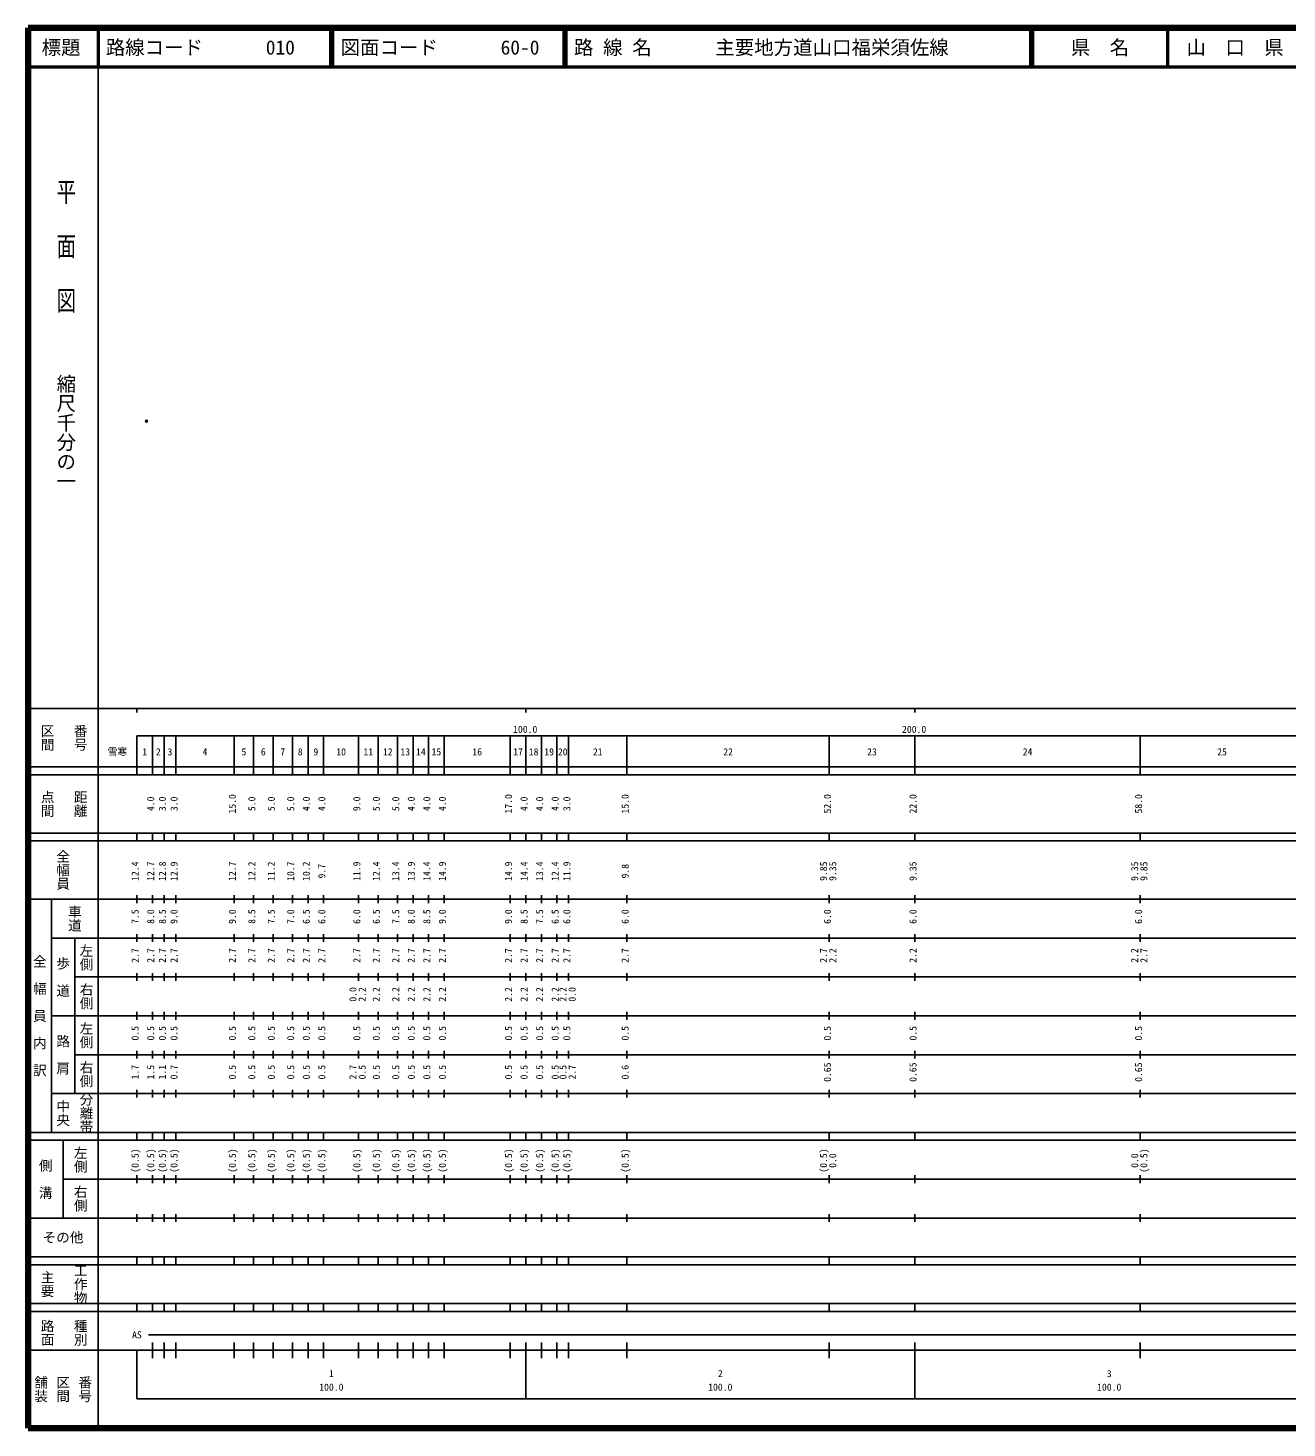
# Model space of a CAD drawing. Units: millimetres on the paper. Extents: x 40 to 680, y 20 to 380.
# Drawn here: x 40 to 363.7, y 20 to 380 of the extents above; entities that cross this region are included whole.
import ezdxf
from ezdxf.enums import TextEntityAlignment as Align

# ---------------------------------------------------------------- set-up
doc = ezdxf.new("R2010")
doc.units = ezdxf.units.MM
doc.header["$PDMODE"] = 32
doc.header["$PDSIZE"] = 0.5
doc.layers.add('M-OTRS', color=6, linetype='Continuous')
doc.layers.add('M-TTL-TXT', color=7, linetype='Continuous')
for name, color, linetype, lineweight in [('M-TTL', 2, 'Continuous', 140), ('M-TTL-BAND', 7, 'Continuous', 25), ('M-TTL-LINE', 7, 'Continuous', 50)]:
    doc.layers.add(name, color=color, linetype=linetype, lineweight=lineweight)
doc.styles.add('@ＭＳ ゴシック', font='')
doc.styles.add('ＭＳ ゴシック', font='')
doc.styles.get('@ＭＳ ゴシック').set_extended_font_data('@MS Gothic')
doc.styles.get('ＭＳ ゴシック').set_extended_font_data('MS Gothic')

msp = doc.modelspace()

# ---------------------------------------------------------------- linework, layer by layer
at = {"layer": 'M-OTRS'}
msp.add_point((70.472, 278.933), dxfattribs=at)
at = {"layer": 'M-TTL'}
for p, q in [((40, 380), (40, 20)), ((680, 380), (40, 380)), ((40, 20), (680, 20))]:
    msp.add_line(p, q, dxfattribs=at)
at = {"layer": 'M-TTL-BAND'}
for p, q in [((58, 370), (58, 20)), ((40, 205), (579, 205)), ((68, 205), (68, 204)), ((168, 205), (168, 204)), ((268, 205), (268, 204)), ((68, 198), (579, 198)), ((68, 198), (68, 188)), ((72, 188), (72, 198)), ((75, 188), (75, 198)), ((78, 188), (78, 198)), ((93, 188), (93, 198)), ((98, 188), (98, 198)), ((103, 188), (103, 198)), ((108, 188), (108, 198)), ((112, 188), (112, 198)), ((116, 188), (116, 198)), ((125, 188), (125, 198)), ((130, 188), (130, 198)), ((135, 188), (135, 198)), ((139, 188), (139, 198)), ((143, 188), (143, 198)), ((147, 188), (147, 198)), ((164, 188), (164, 198)), ((168, 188), (168, 198)), ((172, 188), (172, 198)), ((176, 188), (176, 198)), ((179, 188), (179, 198)), ((194, 188), (194, 198)), ((246, 188), (246, 198)), ((268, 188), (268, 198)), ((326, 188), (326, 198)), ((40, 190), (579, 190)), ((40, 188), (579, 188)), ((40, 173), (579, 173)), ((68, 171), (68, 173)), ((72, 171), (72, 173)), ((75, 171), (75, 173)), ((78, 171), (78, 173)), ((93, 171), (93, 173)), ((98, 171), (98, 173)), ((103, 171), (103, 173)), ((108, 171), (108, 173)), ((112, 171), (112, 173)), ((116, 171), (116, 173)), ((125, 171), (125, 173)), ((130, 171), (130, 173)), ((135, 171), (135, 173)), ((139, 171), (139, 173)), ((143, 171), (143, 173)), ((147, 171), (147, 173)), ((164, 171), (164, 173)), ((168, 171), (168, 173)), ((172, 171), (172, 173)), ((176, 171), (176, 173)), ((179, 171), (179, 173)), ((194, 171), (194, 173)), ((246, 171), (246, 173)), ((268, 171), (268, 173)), ((326, 171), (326, 173)), ((40, 171), (579, 171)), ((40, 156), (579, 156)), ((46, 96), (46, 156)), ((68, 155), (68, 157)), ((72, 155), (72, 157)), ((75, 155), (75, 157)), ((78, 155), (78, 157)), ((93, 155), (93, 157)), ((98, 155), (98, 157)), ((103, 155), (103, 157)), ((108, 155), (108, 157)), ((112, 155), (112, 157)), ((116, 155), (116, 157)), ((125, 155), (125, 157)), ((130, 155), (130, 157)), ((135, 155), (135, 157)), ((139, 155), (139, 157)), ((143, 155), (143, 157)), ((147, 155), (147, 157)), ((164, 155), (164, 157)), ((168, 155), (168, 157)), ((172, 155), (172, 157)), ((176, 155), (176, 157)), ((179, 155), (179, 157)), ((194, 155), (194, 157)), ((246, 155), (246, 157)), ((268, 155), (268, 157)), ((326, 155), (326, 157)), ((46, 146), (579, 146)), ((52, 146), (52, 106)), ((68, 145), (68, 147)), ((72, 145), (72, 147)), ((75, 145), (75, 147)), ((78, 145), (78, 147)), ((93, 145), (93, 147)), ((98, 145), (98, 147)), ((103, 145), (103, 147)), ((108, 145), (108, 147)), ((112, 145), (112, 147)), ((116, 145), (116, 147)), ((125, 145), (125, 147)), ((130, 145), (130, 147)), ((135, 145), (135, 147)), ((139, 145), (139, 147)), ((143, 145), (143, 147)), ((147, 145), (147, 147)), ((164, 145), (164, 147)), ((168, 145), (168, 147)), ((172, 145), (172, 147)), ((176, 145), (176, 147)), ((179, 145), (179, 147)), ((194, 145), (194, 147)), ((246, 145), (246, 147)), ((268, 145), (268, 147)), ((326, 145), (326, 147)), ((68, 135), (68, 137)), ((72, 135), (72, 137)), ((75, 135), (75, 137)), ((78, 135), (78, 137)), ((93, 135), (93, 137)), ((98, 135), (98, 137)), ((103, 135), (103, 137)), ((108, 135), (108, 137)), ((112, 135), (112, 137)), ((116, 135), (116, 137)), ((125, 135), (125, 137)), ((130, 135), (130, 137)), ((135, 135), (135, 137)), ((139, 135), (139, 137)), ((143, 135), (143, 137)), ((147, 135), (147, 137)), ((164, 135), (164, 137)), ((168, 135), (168, 137)), ((172, 135), (172, 137)), ((176, 135), (176, 137)), ((179, 135), (179, 137)), ((194, 135), (194, 137)), ((246, 135), (246, 137)), ((268, 135), (268, 137)), ((326, 135), (326, 137)), ((52, 136), (579, 136)), ((46, 126), (579, 126)), ((68, 125), (68, 127)), ((72, 125), (72, 127)), ((75, 125), (75, 127)), ((78, 125), (78, 127)), ((93, 125), (93, 127)), ((98, 125), (98, 127)), ((103, 125), (103, 127)), ((108, 125), (108, 127)), ((112, 125), (112, 127)), ((116, 125), (116, 127)), ((125, 125), (125, 127)), ((130, 125), (130, 127)), ((135, 125), (135, 127)), ((139, 125), (139, 127)), ((143, 125), (143, 127)), ((147, 125), (147, 127)), ((164, 125), (164, 127)), ((168, 125), (168, 127)), ((172, 125), (172, 127)), ((176, 125), (176, 127)), ((179, 125), (179, 127)), ((194, 125), (194, 127)), ((246, 125), (246, 127)), ((268, 125), (268, 127)), ((326, 125), (326, 127)), ((52, 116), (579, 116)), ((68, 115), (68, 117)), ((72, 115), (72, 117)), ((75, 115), (75, 117)), ((78, 115), (78, 117)), ((93, 115), (93, 117)), ((98, 115), (98, 117)), ((103, 115), (103, 117)), ((108, 115), (108, 117)), ((112, 115), (112, 117)), ((116, 115), (116, 117)), ((125, 115), (125, 117)), ((130, 115), (130, 117)), ((135, 115), (135, 117)), ((139, 115), (139, 117)), ((143, 115), (143, 117)), ((147, 115), (147, 117)), ((164, 115), (164, 117)), ((168, 115), (168, 117)), ((172, 115), (172, 117)), ((176, 115), (176, 117)), ((179, 115), (179, 117)), ((194, 115), (194, 117)), ((246, 115), (246, 117)), ((268, 115), (268, 117)), ((326, 115), (326, 117)), ((46, 106), (579, 106)), ((68, 105), (68, 107)), ((72, 105), (72, 107)), ((75, 105), (75, 107)), ((78, 105), (78, 107)), ((93, 105), (93, 107)), ((98, 105), (98, 107)), ((103, 105), (103, 107)), ((108, 105), (108, 107)), ((112, 105), (112, 107)), ((116, 105), (116, 107)), ((125, 105), (125, 107)), ((130, 105), (130, 107)), ((135, 105), (135, 107)), ((139, 105), (139, 107)), ((143, 105), (143, 107)), ((147, 105), (147, 107)), ((164, 105), (164, 107)), ((168, 105), (168, 107)), ((172, 105), (172, 107)), ((176, 105), (176, 107)), ((179, 105), (179, 107)), ((194, 105), (194, 107)), ((246, 105), (246, 107)), ((268, 105), (268, 107)), ((326, 105), (326, 107)), ((40, 96), (579, 96)), ((40, 94), (579, 94)), ((49, 94), (49, 74)), ((68, 94), (68, 96)), ((72, 94), (72, 96)), ((75, 94), (75, 96)), ((78, 94), (78, 96)), ((93, 94), (93, 96)), ((98, 94), (98, 96)), ((103, 94), (103, 96)), ((108, 94), (108, 96)), ((112, 94), (112, 96)), ((116, 94), (116, 96)), ((125, 94), (125, 96)), ((130, 94), (130, 96)), ((135, 94), (135, 96)), ((139, 94), (139, 96)), ((143, 94), (143, 96)), ((147, 94), (147, 96)), ((164, 94), (164, 96)), ((168, 94), (168, 96)), ((172, 94), (172, 96)), ((176, 94), (176, 96)), ((179, 94), (179, 96)), ((194, 94), (194, 96)), ((246, 94), (246, 96)), ((268, 94), (268, 96)), ((326, 94), (326, 96)), ((49, 84), (579, 84)), ((68, 83), (68, 85)), ((72, 83), (72, 85)), ((75, 83), (75, 85)), ((78, 83), (78, 85)), ((93, 83), (93, 85)), ((98, 83), (98, 85)), ((103, 83), (103, 85)), ((108, 83), (108, 85)), ((112, 83), (112, 85)), ((116, 83), (116, 85)), ((125, 83), (125, 85)), ((130, 83), (130, 85)), ((135, 83), (135, 85)), ((139, 83), (139, 85)), ((143, 83), (143, 85)), ((147, 83), (147, 85)), ((164, 83), (164, 85)), ((168, 83), (168, 85)), ((172, 83), (172, 85)), ((176, 83), (176, 85)), ((179, 83), (179, 85)), ((194, 83), (194, 85)), ((246, 83), (246, 85)), ((268, 83), (268, 85)), ((326, 83), (326, 85)), ((40, 74), (579, 74)), ((68, 73), (68, 75)), ((72, 73), (72, 75)), ((75, 73), (75, 75)), ((78, 73), (78, 75)), ((93, 73), (93, 75)), ((98, 73), (98, 75)), ((103, 73), (103, 75)), ((108, 73), (108, 75)), ((112, 73), (112, 75)), ((116, 73), (116, 75)), ((125, 73), (125, 75)), ((130, 73), (130, 75)), ((135, 73), (135, 75)), ((139, 73), (139, 75)), ((143, 73), (143, 75)), ((147, 73), (147, 75)), ((164, 73), (164, 75)), ((168, 73), (168, 75)), ((172, 73), (172, 75)), ((176, 73), (176, 75)), ((179, 73), (179, 75)), ((194, 73), (194, 75)), ((246, 73), (246, 75)), ((268, 73), (268, 75)), ((326, 73), (326, 75)), ((40, 64), (579, 64)), ((40, 62), (579, 62)), ((68, 62), (68, 64)), ((72, 62), (72, 64)), ((75, 62), (75, 64)), ((78, 62), (78, 64)), ((93, 62), (93, 64)), ((98, 62), (98, 64)), ((103, 62), (103, 64)), ((108, 62), (108, 64)), ((112, 62), (112, 64)), ((116, 62), (116, 64)), ((125, 62), (125, 64)), ((130, 62), (130, 64)), ((135, 62), (135, 64)), ((139, 62), (139, 64)), ((143, 62), (143, 64)), ((147, 62), (147, 64)), ((164, 62), (164, 64)), ((168, 62), (168, 64)), ((172, 62), (172, 64)), ((176, 62), (176, 64)), ((179, 62), (179, 64)), ((194, 62), (194, 64)), ((246, 62), (246, 64)), ((268, 62), (268, 64)), ((326, 62), (326, 64)), ((40, 52), (579, 52)), ((68, 50), (68, 52)), ((72, 50), (72, 52)), ((75, 50), (75, 52)), ((78, 50), (78, 52)), ((93, 50), (93, 52)), ((98, 50), (98, 52)), ((103, 50), (103, 52)), ((108, 50), (108, 52)), ((112, 50), (112, 52)), ((116, 50), (116, 52)), ((125, 50), (125, 52)), ((130, 50), (130, 52)), ((135, 50), (135, 52)), ((139, 50), (139, 52)), ((143, 50), (143, 52)), ((147, 50), (147, 52)), ((164, 50), (164, 52)), ((168, 50), (168, 52)), ((172, 50), (172, 52)), ((176, 50), (176, 52)), ((179, 50), (179, 52)), ((194, 50), (194, 52)), ((246, 50), (246, 52)), ((268, 50), (268, 52)), ((326, 50), (326, 52)), ((40, 50), (579, 50)), ((71, 44), (565, 44)), ((40, 40), (579, 40)), ((68, 40), (68, 27.5)), ((72, 38), (72, 42)), ((75, 38), (75, 42)), ((78, 38), (78, 42)), ((93, 38), (93, 42)), ((98, 38), (98, 42)), ((103, 38), (103, 42)), ((108, 38), (108, 42)), ((112, 38), (112, 42)), ((116, 38), (116, 42)), ((125, 38), (125, 42)), ((130, 38), (130, 42)), ((135, 38), (135, 42)), ((139, 38), (139, 42)), ((143, 38), (143, 42)), ((147, 38), (147, 42)), ((164, 38), (164, 42)), ((168, 27.5), (168, 42)), ((172, 38), (172, 42)), ((176, 38), (176, 42)), ((179, 38), (179, 42)), ((194, 38), (194, 42)), ((246, 38), (246, 42)), ((268, 27.5), (268, 42)), ((326, 38), (326, 42)), ((68, 27.5), (579, 27.5))]:
    msp.add_line(p, q, dxfattribs=at)
at = {"layer": 'M-TTL-LINE'}
for p, q in [((58, 380), (58, 370)), ((117.75, 380), (117.75, 370)), ((118.25, 380), (118.25, 370)), ((177.75, 380), (177.75, 370)), ((178.25, 380), (178.25, 370)), ((297.75, 380), (297.75, 370)), ((298.25, 380), (298.25, 370)), ((333, 380), (333, 370)), ((40, 370), (680, 370))]:
    msp.add_line(p, q, dxfattribs=at)

# ---------------------------------------------------------------- texts
at = {"layer": 'M-TTL-BAND', "style": '@ＭＳ ゴシック', "width": 1.4}
msp.add_text('平  面  図', height=3.666, rotation=270, dxfattribs=at).set_placement((49.777, 306.475), align=Align.MIDDLE_RIGHT)
at = {"layer": 'M-TTL-BAND', "style": '@ＭＳ ゴシック'}
msp.add_text('縮尺千分の一', height=3.666, rotation=270, dxfattribs=at).set_placement((49.777, 261.03), align=Align.MIDDLE_RIGHT)
for s, p in [('区間', (45, 197.5)), ('番号', (53.5, 197.5)), ('点間', (45, 180.5)), ('距離', (53.5, 180.5)), ('全幅員', (49, 163.5)), ('車道', (52, 151)), ('左側', (55, 141)), ('全\u3000幅\u3000員\u3000内\u3000訳', (43, 126)), ('歩\u3000道', (49, 136)), ('右側', (55, 131)), ('左側', (55, 121)), ('路\u3000肩', (49, 116)), ('右側', (55, 111)), ('分離帯', (55, 101)), ('中央', (49, 101)), ('左側', (53.5, 89)), ('側\u3000溝', (44.5, 84)), ('右側', (53.5, 79)), ('工作物', (53.5, 57)), ('主要', (45, 57)), ('路面', (45, 44.5)), ('種別', (53.5, 44.5)), ('舗装', (43.333, 30)), ('区間', (49, 30)), ('番号', (54.667, 30))]:
    msp.add_text(s, height=2.566, rotation=270, dxfattribs=at).set_placement(p, align=Align.MIDDLE_CENTER)
at = {"layer": 'M-TTL-BAND', "style": 'ＭＳ ゴシック'}
for s, p in [('100.0', (167.844, 198.195)), ('200.0', (267.844, 198.195)), ('雪寒', (62.997, 192.405)), ('1', (70, 192.405)), ('2', (73.5, 192.405)), ('3', (76.5, 192.405)), ('4', (85.5, 192.405)), ('5', (95.5, 192.405)), ('6', (100.5, 192.405)), ('7', (105.5, 192.405)), ('8', (110, 192.405)), ('9', (114, 192.405)), ('10', (120.5, 192.405)), ('11', (127.5, 192.405)), ('12', (132.5, 192.405)), ('13', (137, 192.405)), ('14', (141, 192.405)), ('15', (145, 192.405)), ('16', (155.5, 192.405)), ('17', (166, 192.405)), ('18', (170, 192.405)), ('19', (174, 192.405)), ('20', (177.5, 192.405)), ('21', (186.5, 192.405)), ('22', (220, 192.405)), ('23', (257, 192.405)), ('24', (297, 192.405)), ('25', (347, 192.405)), ('AS', (68, 42.5)), ('1', (118, 32.523)), ('2', (218, 32.523)), ('3', (318, 32.523)), ('100.0', (118, 29.033)), ('100.0', (218, 29.033)), ('100.0', (318, 29.033))]:
    msp.add_text(s, height=1.833, dxfattribs=at).set_placement(p, align=Align.BOTTOM_CENTER)
for s, p in [('4.0', (73, 180.5)), ('3.0', (76, 180.5)), ('3.0', (79, 180.5)), ('15.0', (94, 180.5)), ('5.0', (99, 180.5)), ('5.0', (104, 180.5)), ('5.0', (109, 180.5)), ('4.0', (113, 180.5)), ('4.0', (117, 180.5)), ('9.0', (126, 180.5)), ('5.0', (131, 180.5)), ('5.0', (136, 180.5)), ('4.0', (140, 180.5)), ('4.0', (144, 180.5)), ('4.0', (148, 180.5)), ('17.0', (165, 180.5)), ('4.0', (169, 180.5)), ('4.0', (173, 180.5)), ('4.0', (177, 180.5)), ('3.0', (180, 180.5)), ('15.0', (195, 180.5)), ('52.0', (247, 180.5)), ('22.0', (269, 180.5)), ('58.0', (327, 180.5)), ('12.4', (69, 163.174)), ('12.7', (73, 163.174)), ('12.8', (76, 163.174)), ('12.9', (79, 163.174)), ('12.7', (94, 163.174)), ('12.2', (99, 163.174)), ('11.2', (104, 163.174)), ('10.7', (109, 163.174)), ('10.2', (113, 163.174)), ('9.7', (117, 163.174)), ('11.9', (126, 163.174)), ('12.4', (131, 163.174)), ('13.4', (136, 163.174)), ('13.9', (140, 163.174)), ('14.4', (144, 163.174)), ('14.9', (148, 163.174)), ('14.9', (165, 163.174)), ('14.4', (169, 163.174)), ('13.4', (173, 163.174)), ('12.4', (177, 163.174)), ('11.9', (180, 163.174)), ('9.8', (195, 163.174)), ('9.85', (246, 163.174)), ('9.35', (248.37, 163.174)), ('9.35', (269, 163.174)), ('9.35', (326, 163.174)), ('9.85', (328.37, 163.174)), ('7.5', (69, 151.5)), ('8.0', (73, 151.5)), ('8.5', (76, 151.5)), ('9.0', (79, 151.5)), ('9.0', (94, 151.5)), ('8.5', (99, 151.5)), ('7.5', (104, 151.5)), ('7.0', (109, 151.5)), ('6.5', (113, 151.5)), ('6.0', (117, 151.5)), ('6.0', (126, 151.5)), ('6.5', (131, 151.5)), ('7.5', (136, 151.5)), ('8.0', (140, 151.5)), ('8.5', (144, 151.5)), ('9.0', (148, 151.5)), ('9.0', (165, 151.5)), ('8.5', (169, 151.5)), ('7.5', (173, 151.5)), ('6.5', (177, 151.5)), ('6.0', (180, 151.5)), ('6.0', (195, 151.5)), ('6.0', (247, 151.5)), ('6.0', (269, 151.5)), ('6.0', (327, 151.5)), ('2.7', (69, 141.5)), ('2.7', (73, 141.5)), ('2.7', (76, 141.5)), ('2.7', (79, 141.5)), ('2.7', (94, 141.5)), ('2.7', (99, 141.5)), ('2.7', (104, 141.5)), ('2.7', (109, 141.5)), ('2.7', (113, 141.5)), ('2.7', (117, 141.5)), ('2.7', (126, 141.5)), ('2.7', (131, 141.5)), ('2.7', (136, 141.5)), ('2.7', (140, 141.5)), ('2.7', (144, 141.5)), ('2.7', (148, 141.5)), ('2.7', (165, 141.5)), ('2.7', (169, 141.5)), ('2.7', (173, 141.5)), ('2.7', (177, 141.5)), ('2.7', (180, 141.5)), ('2.7', (195, 141.5)), ('2.7', (246, 141.5)), ('2.2', (248.37, 141.5)), ('2.2', (269, 141.5)), ('2.2', (326, 141.5)), ('2.7', (328.37, 141.5)), ('0.0', (125, 131.5)), ('2.2', (127.37, 131.5)), ('2.2', (131, 131.5)), ('2.2', (136, 131.5)), ('2.2', (140, 131.5)), ('2.2', (144, 131.5)), ('2.2', (148, 131.5)), ('2.2', (165, 131.5)), ('2.2', (169, 131.5)), ('2.2', (173, 131.5)), ('2.2', (177, 131.5)), ('2.2', (179, 131.5)), ('0.0', (181.37, 131.5)), ('0.5', (69, 121.5)), ('0.5', (73, 121.5)), ('0.5', (76, 121.5)), ('0.5', (79, 121.5)), ('0.5', (94, 121.5)), ('0.5', (99, 121.5)), ('0.5', (104, 121.5)), ('0.5', (109, 121.5)), ('0.5', (113, 121.5)), ('0.5', (117, 121.5)), ('0.5', (126, 121.5)), ('0.5', (131, 121.5)), ('0.5', (136, 121.5)), ('0.5', (140, 121.5)), ('0.5', (144, 121.5)), ('0.5', (148, 121.5)), ('0.5', (165, 121.5)), ('0.5', (169, 121.5)), ('0.5', (173, 121.5)), ('0.5', (177, 121.5)), ('0.5', (180, 121.5)), ('0.5', (195, 121.5)), ('0.5', (247, 121.5)), ('0.5', (269, 121.5)), ('0.5', (327, 121.5)), ('1.7', (69, 111.5)), ('1.5', (73, 111.5)), ('1.1', (76, 111.5)), ('0.7', (79, 111.5)), ('0.5', (94, 111.5)), ('0.5', (99, 111.5)), ('0.5', (104, 111.5)), ('0.5', (109, 111.5)), ('0.5', (113, 111.5)), ('0.5', (117, 111.5)), ('2.7', (125, 111.5)), ('0.5', (127.37, 111.5)), ('0.5', (131, 111.5)), ('0.5', (136, 111.5)), ('0.5', (140, 111.5)), ('0.5', (144, 111.5)), ('0.5', (148, 111.5)), ('0.5', (165, 111.5)), ('0.5', (169, 111.5)), ('0.5', (173, 111.5)), ('0.5', (177, 111.5)), ('0.5', (179, 111.5)), ('2.7', (181.37, 111.5)), ('0.6', (195, 111.5)), ('0.65', (247, 111.5)), ('0.65', (269, 111.5)), ('0.65', (327, 111.5)), ('(0.5)', (69, 88.764)), ('(0.5)', (73, 88.764)), ('(0.5)', (76, 88.764)), ('(0.5)', (79, 88.764)), ('(0.5)', (94, 88.764)), ('(0.5)', (99, 88.764)), ('(0.5)', (104, 88.764)), ('(0.5)', (109, 88.764)), ('(0.5)', (113, 88.764)), ('(0.5)', (117, 88.764)), ('(0.5)', (126, 88.764)), ('(0.5)', (131, 88.764)), ('(0.5)', (136, 88.764)), ('(0.5)', (140, 88.764)), ('(0.5)', (144, 88.764)), ('(0.5)', (148, 88.764)), ('(0.5)', (165, 88.764)), ('(0.5)', (169, 88.764)), ('(0.5)', (173, 88.764)), ('(0.5)', (177, 88.764)), ('(0.5)', (180, 88.764)), ('(0.5)', (195, 88.764)), ('(0.5)', (246, 88.764)), ('0.0', (248.37, 88.764)), ('0.0', (326, 88.764)), ('(0.5)', (328.37, 88.764))]:
    msp.add_text(s, height=1.833, rotation=90, dxfattribs=at).set_placement(p, align=Align.BOTTOM_CENTER)
msp.add_text('その他', height=2.566, dxfattribs=at).set_placement((49, 69), align=Align.MIDDLE_CENTER)
at = {"layer": 'M-TTL-TXT', "style": 'ＭＳ ゴシック'}
for s, p in [('標題', (48.5, 375)), ('県\u3000名', (315.625, 375)), ('山\u3000口\u3000県', (350.375, 375))]:
    msp.add_text(s, height=3.666, dxfattribs=at).set_placement(p, align=Align.MIDDLE_CENTER)
for s, p in [('路線コード', (60, 375)), ('010', (101.142, 375)), ('図面コード', (120.38, 375)), ('60-0', (161.521, 375)), ('路 線 名', (180.38, 375)), ('主要地方道山口福栄須佐線', (216.734, 375))]:
    msp.add_text(s, height=3.666, dxfattribs=at).set_placement(p, align=Align.MIDDLE_LEFT)

doc.saveas('drawing.dxf')
